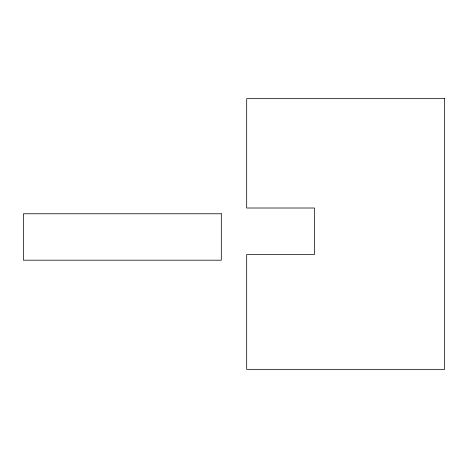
<?xml version="1.0" encoding="UTF-8"?>
<svg xmlns="http://www.w3.org/2000/svg" width="468" height="468" viewBox="0 0 468 468"><rect width="100%" height="100%" fill="white"/><g stroke="black" fill="none" stroke-linecap="round" stroke-linejoin="round"><path stroke-width="0.7" d="M444.6 98.66L246.689 98.66L246.689 208.014L314.461 208.014L314.461 254.51L246.689 254.51L246.689 369.34L444.6 369.34L444.6 98.66M221.311 213.777L23.4 213.777L23.4 260.19L221.311 260.19L221.311 213.777"/></g></svg>
